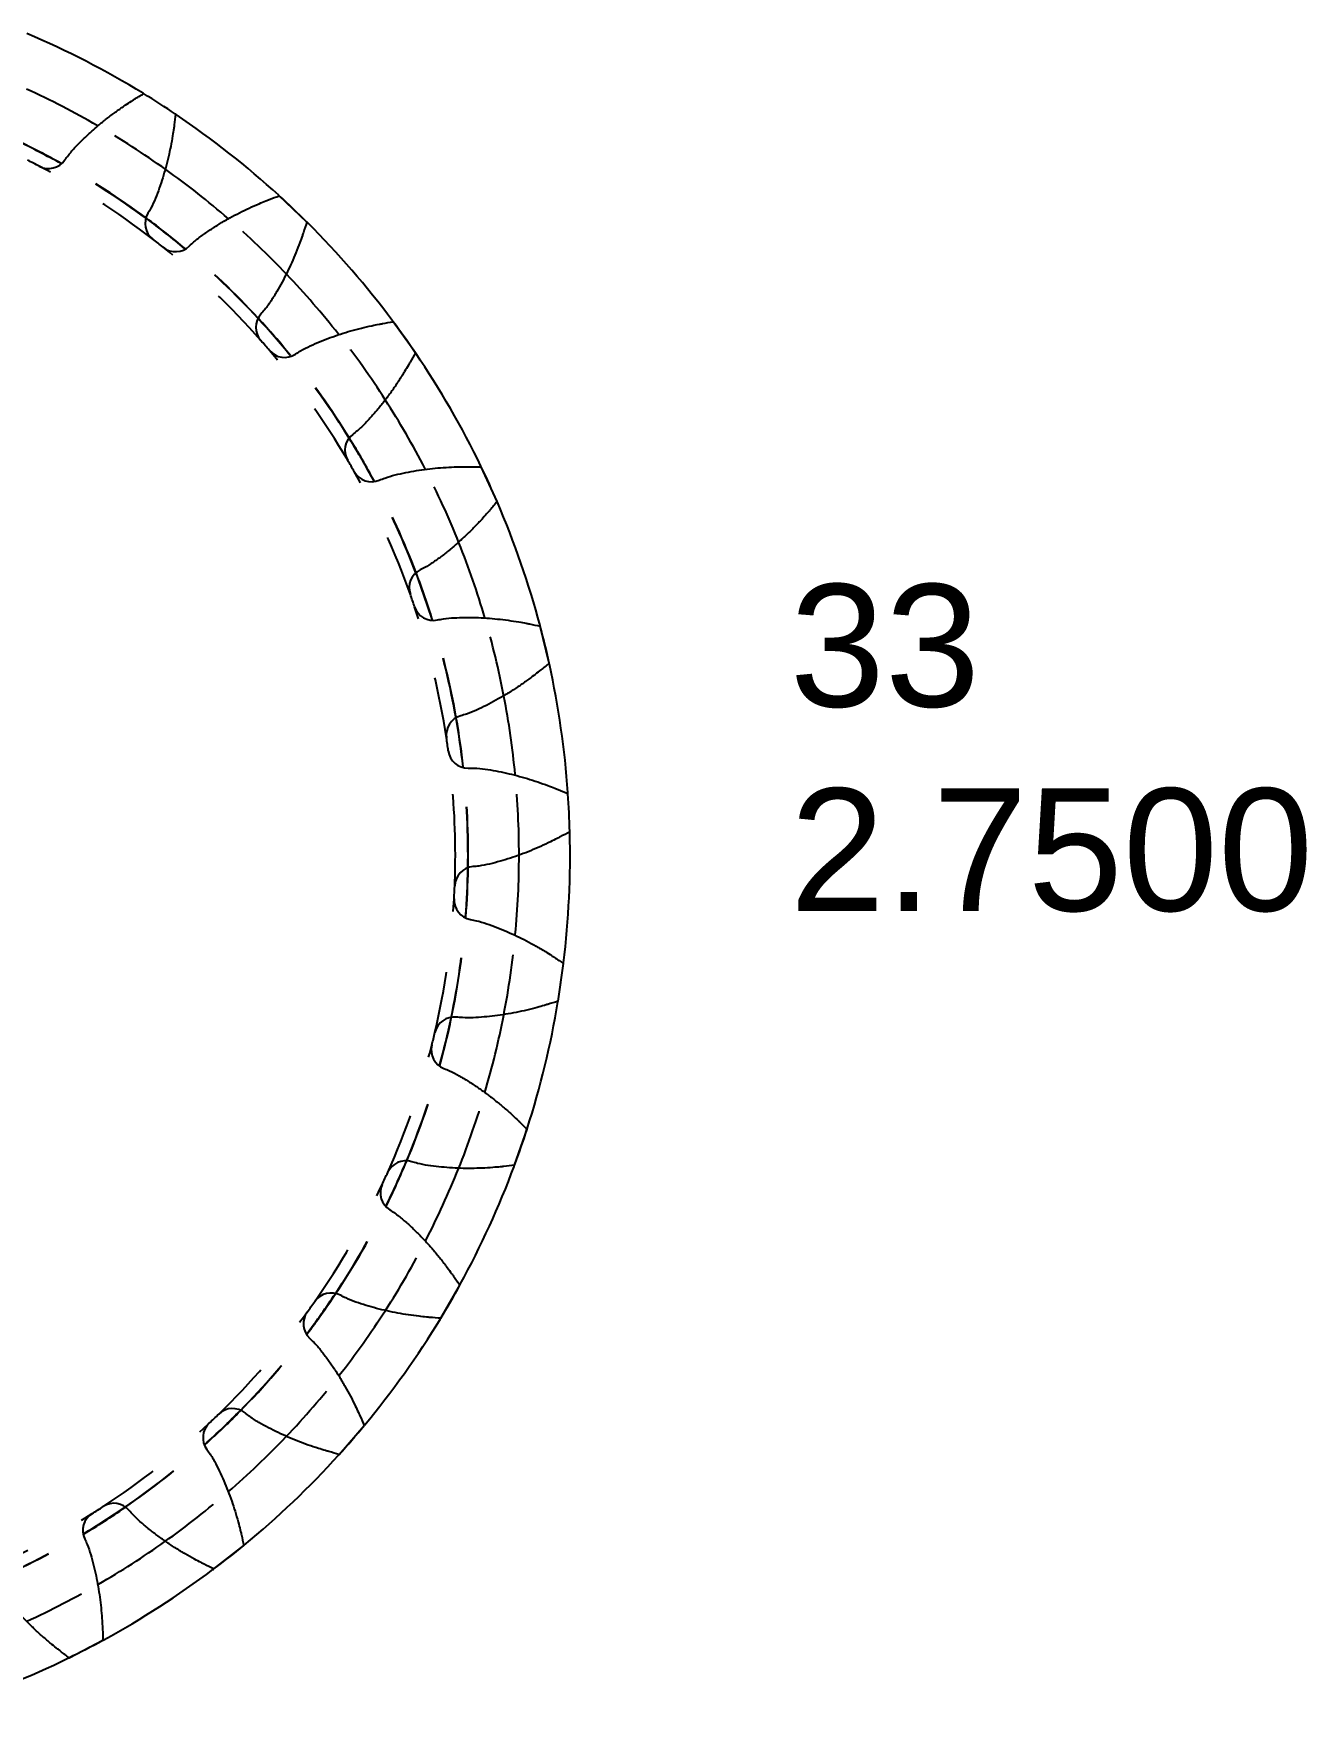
# Model space of a CAD drawing. Header units: inches. Extents: x 0.9 to 97.5, y -1.2 to 16.7.
# Drawn here: x 26.937 to 29.015, y 9.354 to 12.085 of the extents above; entities that cross this region are included whole.
import ezdxf

# ---------------------------------------------------------------- set-up
doc = ezdxf.new("R2010")
doc.units = ezdxf.units.IN
doc.header["$MEASUREMENT"] = 0
doc.linetypes.add('HIDDEN', pattern=[0.2, 0.1, -0.1])
doc.layers.add('DEFAULT_2', color=8, linetype='HIDDEN')
doc.styles.get("Standard").update_dxf_attribs({"font": 'arial.ttf'})

msp = doc.modelspace()

# ---------------------------------------------------------------- linework, layer by layer
at = {"color": 7, "linetype": 'Continuous'}
for p, q in [((27.3834, 11.7771), (27.3384, 11.82)), ((27.5605, 11.5638), (27.5244, 11.6144)), ((27.6939, 11.3208), (27.6681, 11.3773)), ((27.779, 11.0569), (27.7644, 11.1173)), ((27.7935, 10.5051), (27.8024, 10.5666)), ((27.7224, 10.2372), (27.7428, 10.2959)), ((27.6019, 9.9875), (27.633, 10.0413)), ((27.4363, 9.7651), (27.477, 9.8121)), ((27.2316, 9.5781), (27.2805, 9.6165)), ((26.9953, 9.4332), (27.0505, 9.4617))]:
    msp.add_line(p, q, dxfattribs=at)
at = {"color": 40, "linetype": 'Continuous'}
for radius, start, end in [(1.4583, 58.5356, 66.9191), (1.375, 60.0443, 65.4578), (1.4583, 47.6263, 56.0099), (1.2921, 60.9346, 64.4816), (1.2917, 60.9418, 64.4703), (1.375, 49.0877, 54.5012), (1.2917, 50.0368, 53.5865), (1.2921, 50.0299, 53.5935), (1.4583, 36.7513, 45.0669), (1.375, 38.2213, 43.5969), (1.2917, 39.1629, 42.7168), (1.2921, 39.1518, 42.7241), (1.4583, 25.8083, 34.1918), (1.375, 27.317, 32.7305), (1.2917, 28.2429, 31.7571), (1.2921, 28.2351, 31.7649), (1.4583, 14.8991, 23.2826), (1.375, 16.3604, 21.7739), (1.2917, 17.2832, 20.8371), (1.2921, 17.2759, 20.8482), (1.4583, 4.024, 12.3396), (1.375, 5.494, 10.8696), (1.2917, 6.4135, 9.9632), (1.2921, 6.4065, 9.9701), (1.4583, 353.081, 1.4646), (1.375, 354.5897, 0), (1.2917, 355.5297, 359.0582), (1.2921, 355.5184, 359.0654), (1.4583, 342.1718, 350.5553), (1.2917, 344.5947, 348.1102), (1.2921, 344.5875, 348.1215), (1.375, 343.6331, 349.0466), (1.2917, 333.6574, 337.2101), (1.2921, 333.6505, 337.2201), (1.375, 332.7667, 338.1423), (1.4583, 331.2967, 339.6124), (1.2917, 322.7899, 326.3426), (1.2921, 322.7799, 326.3495), (1.375, 321.8625, 327.276), (1.4583, 320.3538, 328.7373), (1.2917, 311.8898, 315.4053), (1.2921, 311.8785, 315.4125), (1.375, 310.9059, 316.3193), (1.4583, 309.4445, 317.8281), (1.2917, 300.9418, 304.4703), (1.2921, 300.9346, 304.4816), (1.375, 300.0395, 305.4151), (1.4583, 298.5695, 306.8851), (1.4583, 287.6265, 296.01)]:
    msp.add_arc((26.3548, 10.7434), radius, start, end, dxfattribs=at)
at = {"color": 7, "linetype": 'Continuous'}
for centre, radius, start, end in [((26.3548, 10.7434), 1.4583, 56.052, 58.4934), ((26.3548, 10.7434), 1.271, 62.2454, 63.2091), ((26.9618, 11.8969), 0.0325, 242.2454, 325.3345), ((26.3548, 10.7434), 1.4583, 45.1429, 47.5843), ((27.1519, 11.7747), 0.0325, 149.211, 232.3001), ((26.3548, 10.7434), 1.271, 51.3363, 52.3001), ((27.1691, 11.7612), 0.0325, 231.3363, 314.4254), ((27.3327, 11.6052), 0.0325, 138.3019, 221.391), ((26.3548, 10.7434), 1.4583, 34.2338, 36.6752), ((26.3548, 10.7434), 1.271, 40.4272, 41.391), ((27.347, 11.5887), 0.0325, 220.4272, 303.5163), ((27.4781, 11.4046), 0.0325, 127.3928, 210.4819), ((26.3548, 10.7434), 1.271, 29.5181, 30.4819), ((27.4891, 11.3856), 0.0325, 209.5181, 292.6072), ((26.3548, 10.7434), 1.4583, 23.3248, 25.7662), ((27.583, 11.1801), 0.0325, 116.4837, 199.5728), ((26.3548, 10.7434), 1.271, 18.609, 19.5728), ((27.5901, 11.1593), 0.0325, 198.609, 281.6981), ((26.3548, 10.7434), 1.4583, 12.4157, 14.8571), ((27.6434, 10.9397), 0.0325, 105.5746, 188.6637), ((26.3548, 10.7434), 1.271, 7.6999, 8.6637), ((27.6465, 10.918), 0.0325, 187.6999, 270.789), ((26.3548, 10.7434), 1.4583, 1.5066, 3.948), ((27.6573, 10.6923), 0.0325, 94.6655, 177.7546), ((26.3548, 10.7434), 1.271, 356.7909, 357.7546), ((27.6562, 10.6704), 0.0325, 176.7909, 259.88), ((26.3548, 10.7434), 1.4583, 350.5975, 353.0389), ((27.6241, 10.4467), 0.0325, 83.7564, 166.8455), ((26.3548, 10.7434), 1.271, 345.8818, 346.8455), ((27.6189, 10.4254), 0.0325, 165.8818, 248.9709), ((26.3548, 10.7434), 1.4583, 339.6884, 342.1298), ((27.545, 10.2119), 0.0325, 72.8473, 155.9364), ((26.3548, 10.7434), 1.271, 334.9727, 335.9364), ((27.5359, 10.1919), 0.0325, 154.9727, 238.0618), ((27.4229, 9.9962), 0.0325, 61.9382, 145.0273), ((26.3548, 10.7434), 1.4583, 328.7793, 331.2207), ((27.4102, 9.9784), 0.0325, 144.0636, 227.1527), ((26.3548, 10.7434), 1.271, 324.0636, 325.0273), ((27.2622, 9.8076), 0.0325, 51.0291, 134.1182), ((27.2463, 9.7925), 0.0325, 133.1545, 216.2436), ((26.3548, 10.7434), 1.271, 313.1545, 314.1182), ((26.3548, 10.7434), 1.4583, 317.8702, 320.3116), ((26.3548, 10.7434), 1.271, 302.2454, 303.2091), ((27.0687, 9.6528), 0.0325, 40.12, 123.2091), ((27.0503, 9.6409), 0.0325, 122.2454, 205.3345), ((26.3548, 10.7434), 1.4583, 306.9611, 309.4025), ((26.3548, 10.7434), 1.4583, 296.052, 298.4934)]:
    msp.add_arc(centre, radius, start, end, dxfattribs=at)
for points, start_tangent, end_tangent in [([(26.9885, 11.8784), (26.9943, 11.8863), (27.0058, 11.8997), (27.0182, 11.9123), (27.0312, 11.9244), (27.0445, 11.936), (27.0583, 11.9471), (27.0725, 11.9577), (27.087, 11.9678), (27.0971, 11.9744)], (0.041435, 0.059916), (0.061185, 0.039501)), ([(27.0971, 11.9744), (27.1018, 11.9775), (27.1169, 11.9867)], (0.009809, 0.006332), (0.010016, 0.005998)), ([(27.1692, 11.9531), (27.167, 11.9356), (27.1662, 11.93)], (-0.001295, -0.011603), (-0.001685, -0.011553)), ([(27.1662, 11.93), (27.1643, 11.9181), (27.1612, 11.9007), (27.1574, 11.8834), (27.1531, 11.8662), (27.1481, 11.8493), (27.1425, 11.8325), (27.1362, 11.8159), (27.1288, 11.7999), (27.124, 11.7914)], (-0.010514, -0.072065), (-0.037289, -0.06258)), ([(27.1919, 11.738), (27.199, 11.7446), (27.2129, 11.7556), (27.2275, 11.7656), (27.2424, 11.775), (27.2578, 11.7839), (27.2734, 11.7922), (27.2893, 11.7999), (27.3055, 11.8071), (27.3166, 11.8117)], (0.052025, 0.050992), (0.067555, 0.027207)), ([(27.3166, 11.8117), (27.3219, 11.8138), (27.3384, 11.82)], (0.01083, 0.004362), (0.01097, 0.003994)), ([(27.3834, 11.7771), (27.3779, 11.7603), (27.3761, 11.755)], (-0.003467, -0.011148), (-0.003841, -0.011025)), ([(27.3761, 11.755), (27.372, 11.7436), (27.3656, 11.7271), (27.3587, 11.7109), (27.3512, 11.6949), (27.343, 11.6791), (27.3343, 11.6637), (27.3251, 11.6487), (27.3147, 11.6343), (27.3084, 11.6269)], (-0.023962, -0.068773), (-0.048459, -0.054392)), ([(27.365, 11.5616), (27.3732, 11.5668), (27.3889, 11.575), (27.4052, 11.582), (27.4216, 11.5884), (27.4384, 11.5942), (27.4553, 11.5994), (27.4724, 11.6039), (27.4896, 11.6079), (27.5014, 11.6103)], (0.060735, 0.040225), (0.071483, 0.013931)), ([(27.5014, 11.6103), (27.507, 11.6114), (27.5244, 11.6144)], (0.01146, 0.002233), (0.011528, 0.001846)), ([(27.5605, 11.5638), (27.5519, 11.5483), (27.5491, 11.5434)], (-0.005514, -0.01029), (-0.005858, -0.010099)), ([(27.5491, 11.5434), (27.5429, 11.533), (27.5335, 11.5181), (27.5236, 11.5034), (27.5132, 11.4891), (27.5023, 11.4752), (27.4908, 11.4617), (27.4789, 11.4487), (27.466, 11.4365), (27.4584, 11.4304)], (-0.036544, -0.062995), (-0.057877, -0.044239)), ([(27.5016, 11.3556), (27.5107, 11.3592), (27.5276, 11.3642), (27.5449, 11.3681), (27.5623, 11.3712), (27.5798, 11.3738), (27.5974, 11.3756), (27.615, 11.3769), (27.6327, 11.3775), (27.6448, 11.3777)], (0.06725, 0.028003), (0.072828, 0.000151)), ([(27.6448, 11.3777), (27.6504, 11.3777), (27.6681, 11.3773)], (0.011675, 0.000024), (0.011669, -0.00037)), ([(27.6939, 11.3208), (27.6826, 11.3072), (27.6789, 11.3029)], (-0.007362, -0.009061), (-0.007664, -0.008808)), ([(27.6789, 11.3029), (27.6709, 11.2939), (27.6588, 11.281), (27.6463, 11.2685), (27.6334, 11.2564), (27.62, 11.2448), (27.6062, 11.2337), (27.592, 11.2232), (27.5771, 11.2137), (27.5685, 11.2091)], (-0.047806, -0.054941), (-0.065203, -0.032486)), ([(27.5967, 11.1275), (27.6063, 11.1293), (27.6239, 11.131), (27.6416, 11.1315), (27.6593, 11.1314), (27.677, 11.1305), (27.6946, 11.129), (27.7122, 11.1269), (27.7296, 11.1242), (27.7415, 11.1221)], (0.071334, 0.01477), (0.07154, -0.013635)), ([(27.7415, 11.1221), (27.747, 11.121), (27.7644, 11.1173)], (0.011469, -0.002186), (0.011388, -0.002571)), ([(27.7609, 11.0422), (27.7513, 11.0349), (27.737, 11.0245), (27.7224, 11.0145), (27.7074, 11.0051), (27.6921, 10.9963), (27.6764, 10.988), (27.6605, 10.9804), (27.644, 10.9739), (27.6347, 10.971)], (-0.05734, -0.044901), (-0.070173, -0.019559)), ([(27.779, 11.0569), (27.7653, 11.0457), (27.7609, 11.0422)], (-0.008944, -0.007504), (-0.009192, -0.007198)), ([(27.647, 10.8855), (27.6567, 10.8855), (27.6743, 10.8839), (27.6918, 10.881), (27.7091, 10.8775), (27.7263, 10.8733), (27.7434, 10.8685), (27.7602, 10.8631), (27.7769, 10.8571), (27.7881, 10.8528)], (0.072841, 0.001003), (0.067667, -0.026927)), ([(27.7881, 10.8528), (27.7934, 10.8507), (27.8096, 10.8438)], (0.010848, -0.004317), (0.010696, -0.00468)), ([(27.792, 10.7707), (27.7813, 10.7653), (27.7652, 10.7578), (27.749, 10.7508), (27.7325, 10.7444), (27.7158, 10.7386), (27.6988, 10.7335), (27.6817, 10.729), (27.6643, 10.7257), (27.6546, 10.7247)], (-0.064801, -0.033238), (-0.072606, -0.005925)), ([(27.8126, 10.7817), (27.797, 10.7733), (27.792, 10.7707)], (-0.010202, -0.005675), (-0.010388, -0.005328)), ([(27.6505, 10.6384), (27.6601, 10.6365), (27.6771, 10.6316), (27.6937, 10.6255), (27.71, 10.6187), (27.7261, 10.6114), (27.742, 10.6035), (27.7575, 10.595), (27.7727, 10.586), (27.7829, 10.5796)], (0.071714, -0.0128), (0.061348, -0.039247)), ([(27.7829, 10.5796), (27.7877, 10.5765), (27.8024, 10.5666)], (0.009835, -0.006292), (0.009617, -0.00662)), ([(27.7712, 10.4982), (27.7596, 10.495), (27.7425, 10.4906), (27.7252, 10.4868), (27.7078, 10.4837), (27.6903, 10.4812), (27.6727, 10.4793), (27.655, 10.4781), (27.6373, 10.4782), (27.6276, 10.479)], (-0.06992, -0.020373), (-0.072415, 0.007923)), ([(27.7935, 10.5051), (27.7766, 10.4998), (27.7712, 10.4982)], (-0.011092, -0.003642), (-0.011209, -0.003266)), ([(27.6072, 10.3951), (27.6163, 10.3914), (27.632, 10.3834), (27.6472, 10.3742), (27.662, 10.3645), (27.6764, 10.3542), (27.6904, 10.3435), (27.704, 10.3322), (27.7173, 10.3205), (27.7261, 10.3122)], (0.067996, -0.026141), (0.052812, -0.050148)), ([(27.7261, 10.3122), (27.7302, 10.3083), (27.7428, 10.2959)], (0.008466, -0.008039), (0.00819, -0.00832)), ([(27.6992, 10.2346), (27.6872, 10.2336), (27.6696, 10.2325), (27.6519, 10.2321), (27.6342, 10.2323), (27.6165, 10.2332), (27.5989, 10.2347), (27.5813, 10.2368), (27.564, 10.2403), (27.5546, 10.2429)], (-0.072512, -0.006773), (-0.069607, 0.021484)), ([(27.7224, 10.2372), (27.7049, 10.2351), (27.6992, 10.2346)], (-0.011581, -0.001477), (-0.011625, -0.001086)), ([(27.5187, 10.1644), (27.5269, 10.159), (27.5408, 10.1481), (27.554, 10.1363), (27.5666, 10.124), (27.5789, 10.1112), (27.5906, 10.0979), (27.6018, 10.0843), (27.6126, 10.0702), (27.6197, 10.0605)], (0.06182, -0.038537), (0.042367, -0.059236)), ([(27.6197, 10.0605), (27.623, 10.0559), (27.633, 10.0413)], (0.006792, -0.009496), (0.006468, -0.00972)), ([(27.5786, 9.9893), (27.5667, 9.9906), (27.5491, 9.9929), (27.5317, 9.9959), (27.5143, 9.9994), (27.4971, 10.0036), (27.4801, 10.0084), (27.4633, 10.0139), (27.4469, 10.0205), (27.4382, 10.0249)], (-0.072484, 0.007073), (-0.064284, 0.034269)), ([(27.6019, 9.9875), (27.5843, 9.9888), (27.5786, 9.9893)], (-0.011651, 0.000741), (-0.01162, 0.001134)), ([(27.3881, 9.9545), (27.3951, 9.9478), (27.4067, 9.9344), (27.4174, 9.9203), (27.4275, 9.9058), (27.4371, 9.8909), (27.4461, 9.8757), (27.4546, 9.8602), (27.4625, 9.8444), (27.4676, 9.8335)], (0.05341, -0.04954), (0.030391, -0.066184)), ([(27.4676, 9.8335), (27.47, 9.8283), (27.477, 9.8121)], (0.004872, -0.01061), (0.004511, -0.010768)), ([(27.4138, 9.7714), (27.4023, 9.7749), (27.3855, 9.7805), (27.3689, 9.7866), (27.3526, 9.7934), (27.3365, 9.8008), (27.3207, 9.8087), (27.3052, 9.8173), (27.2904, 9.8269), (27.2826, 9.8329)], (-0.069835, 0.020663), (-0.056636, 0.045816)), ([(27.2201, 9.7732), (27.2257, 9.7653), (27.2346, 9.75), (27.2424, 9.7341), (27.2496, 9.7179), (27.2562, 9.7015), (27.2622, 9.6849), (27.2675, 9.668), (27.2723, 9.651), (27.2753, 9.6393)], (0.043069, -0.058752), (0.017316, -0.070739)), ([(27.4363, 9.7651), (27.4192, 9.7698), (27.4138, 9.7714)], (-0.0113, 0.002933), (-0.011195, 0.003312)), ([(27.2107, 9.5885), (27.2001, 9.5941), (27.1847, 9.6028), (27.1695, 9.612), (27.1548, 9.6217), (27.1404, 9.632), (27.1263, 9.6428), (27.1127, 9.6541), (27.1, 9.6664), (27.0936, 9.6737)], (-0.064663, 0.033506), (-0.046942, 0.055706)), ([(27.0209, 9.627), (27.0249, 9.6181), (27.0307, 9.6014), (27.0354, 9.5843), (27.0394, 9.5671), (27.0427, 9.5497), (27.0454, 9.5323), (27.0475, 9.5147), (27.049, 9.4971), (27.0497, 9.485)], (0.031172, -0.065841), (0.003616, -0.072738)), ([(27.2753, 9.6393), (27.2766, 9.6338), (27.2805, 9.6165)], (0.002776, -0.01134), (0.002392, -0.011427)), ([(27.2316, 9.5781), (27.2158, 9.5859), (27.2107, 9.5885)], (-0.010541, 0.005019), (-0.010366, 0.005371)), ([(26.9767, 9.4474), (26.9673, 9.4549), (26.9538, 9.4664), (26.9407, 9.4783), (26.928, 9.4906), (26.9158, 9.5034), (26.9041, 9.5167), (26.8929, 9.5304), (26.8827, 9.5448), (26.8778, 9.5532)], (-0.057153, 0.045138), (-0.035552, 0.063583)), ([(27.0497, 9.485), (27.05, 9.4794), (27.0505, 9.4617)], (0.00058, -0.011661), (0.000186, -0.011673)), ([(26.9953, 9.4332), (26.9811, 9.4439), (26.9767, 9.4474)], (-0.009401, 0.006923), (-0.009162, 0.007236))]:
    msp.add_spline(points, degree=3, dxfattribs=dict(at, start_tangent=start_tangent, end_tangent=end_tangent))
at = {"layer": 'DEFAULT_2', "color": 8, "linetype": 'HIDDEN'}
for radius, start, end in [(1.4583, 58.4934, 58.5356), (1.4583, 56.0099, 56.052), (1.375, 54.5012, 60.0443), (1.271, 52.3001, 62.2454), (1.2917, 53.5865, 60.9418), (1.2921, 53.5935, 60.9346), (1.4583, 47.5843, 47.6263), (1.375, 43.5969, 49.0877), (1.4583, 45.0669, 45.1429), (1.271, 41.391, 51.3363), (1.2917, 42.7168, 50.0368), (1.2921, 42.7241, 50.0299), (1.4583, 36.6752, 36.7513), (1.375, 32.7305, 38.2213), (1.271, 30.4819, 40.4272), (1.2917, 31.7571, 39.1629), (1.2921, 31.7649, 39.1518), (1.4583, 34.1918, 34.2338), (1.271, 19.5728, 29.5181), (1.375, 21.7739, 27.317), (1.4583, 25.7662, 25.8083), (1.2917, 20.8371, 28.2429), (1.2921, 20.8482, 28.2351), (1.4583, 23.2826, 23.3248), (1.271, 8.6637, 18.609), (1.2917, 9.9632, 17.2832), (1.2921, 9.9701, 17.2759), (1.375, 10.8696, 16.3604), (1.4583, 14.8571, 14.8991), (1.4583, 12.3396, 12.4157), (1.271, 0, 7.6999), (1.2917, 359.0582, 6.4135), (1.2921, 359.0654, 6.4065), (1.375, 0, 5.494), (1.4583, 3.948, 4.024), (1.4583, 1.4646, 1.5066), (1.271, 357.7546, 0), (1.271, 346.8455, 356.7909), (1.2917, 348.1102, 355.5297), (1.2921, 348.1215, 355.5184), (1.375, 349.0466, 354.5897), (1.4583, 353.0389, 353.081), (1.4583, 350.5553, 350.5975), (1.271, 335.9364, 345.8818), (1.2917, 337.2101, 344.5947), (1.2921, 337.2201, 344.5875), (1.375, 338.1423, 343.6331), (1.4583, 342.1298, 342.1718), (1.4583, 339.6124, 339.6884), (1.271, 325.0273, 334.9727), (1.2917, 326.3426, 333.6574), (1.2921, 326.3495, 333.6505), (1.375, 327.276, 332.7667), (1.4583, 331.2207, 331.2967), (1.271, 314.1182, 324.0636), (1.4583, 328.7373, 328.7793), (1.2917, 315.4053, 322.7899), (1.2921, 315.4125, 322.7799), (1.375, 316.3193, 321.8625), (1.271, 303.2091, 313.1545), (1.4583, 320.3116, 320.3538), (1.2917, 304.4703, 311.8898), (1.2921, 304.4816, 311.8785), (1.4583, 317.8281, 317.8702), (1.375, 305.4151, 310.9059), (1.271, 292.3001, 302.2454), (1.2917, 293.5865, 300.9418), (1.2921, 293.5935, 300.9346), (1.4583, 309.4025, 309.4445), (1.4583, 306.8851, 306.9611), (1.375, 294.5487, 300.0395), (1.4583, 298.4934, 298.5695), (1.4583, 296.01, 296.052)]:
    msp.add_arc((26.3548, 10.7434), radius, start, end, dxfattribs=at)

# ---------------------------------------------------------------- texts
at = {"insert": (28.1717, 11.1859), "char_height": 0.2, "attachment_point": 1}
msp.add_mtext_dynamic_manual_height_columns('33\\P2.7500', width=2.669334, gutter_width=1, heights=[0], dxfattribs=at)

doc.saveas('drawing.dxf')
